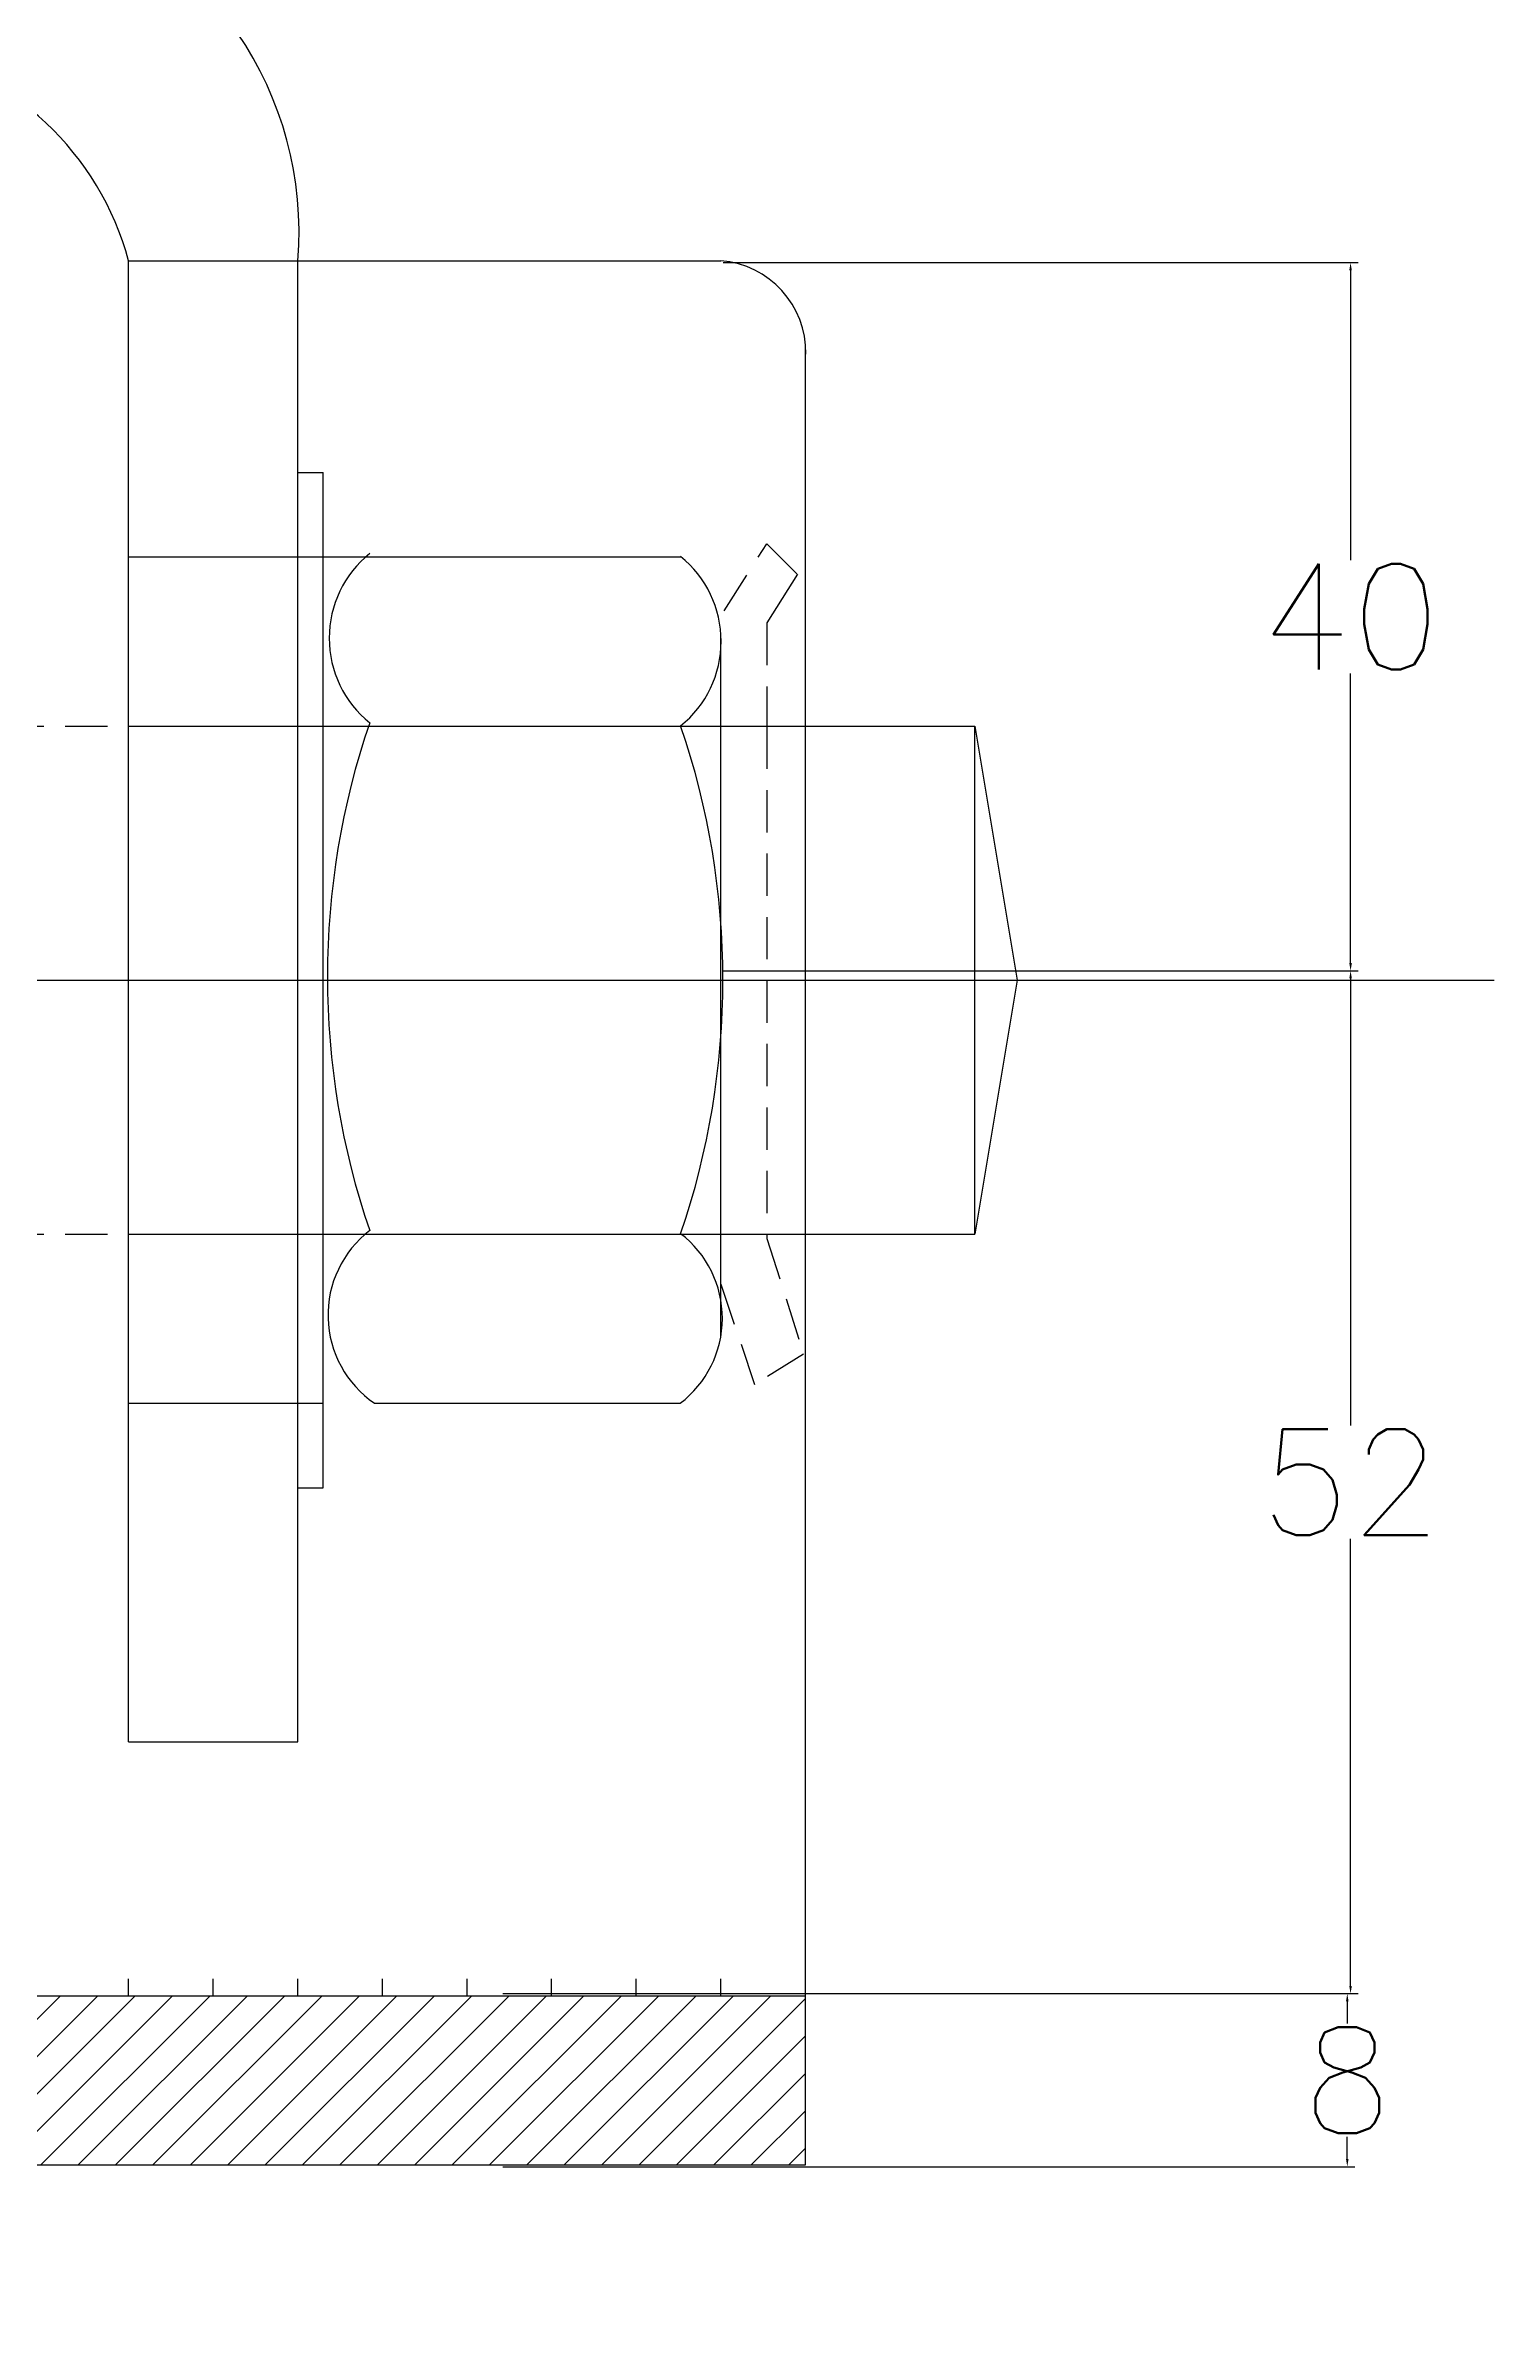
# Model space of a CAD drawing. Header units: metres. Extents: x 444 to 3227, y -3167 to -392.
# Drawn here: x 2504.2 to 2538.4, y -2312.2 to -2258.1 of the extents above; entities that cross this region are included whole.
import ezdxf

# ---------------------------------------------------------------- set-up
doc = ezdxf.new("R2010")
doc.units = ezdxf.units.M
doc.linetypes.add('DASHEDX2', pattern=[1.5, 1, -0.5])
doc.layers.get('DEFPOINTS').update_dxf_attribs({"linetype": 'CONTINUOUS'})
doc.layers.add('BANGUNAN', color=7, linetype='CONTINUOUS')
doc.layers.add('DIMENSI', color=7, linetype='CONTINUOUS')
doc.styles.get("Standard").update_dxf_attribs({"font": 'Simplex.shx', "height": 2.5})
doc.dimstyles.get("Standard").update_dxf_attribs({"dimtxt": 0.18, "dimasz": 0.18, "dimexe": 0.18, "dimexo": 0.0625, "dimgap": 0.09, "dimtad": 0, "dimtih": 1, "dimtoh": 1, "dimdec": 4, "dimzin": 0, "dimdsep": 46, "dimtxsty": 'Standard', "dimcen": 0.09, "dimadec": 0, "dimazin": 0, "dimtfac": 1, "dimtdec": 4, "dimtofl": 0, "dimtmove": 0, "dimatfit": 3, "dimfxl": 1, "dimtolj": 1, "dimtzin": 0, "dimarcsym": 0})

# ---------------------------------------------------------------- blocks, each defined once
blk = doc.blocks.new('*D256')
at = {"layer": 'DEFPOINTS', "color": 0}
for p in [(2520.106, -2263.269), (2520.106, -2280.004), (2534.997, -2280.004)]:
    blk.add_point(p, dxfattribs=at)
at = {"layer": 'DIMENSI', "color": 0, "lineweight": -2}
for p, q in [((2520.168, -2263.269), (2535.177, -2263.269)), ((2534.997, -2263.449), (2534.997, -2270.297)), ((2534.997, -2279.824), (2534.997, -2272.977)), ((2520.168, -2280.004), (2535.177, -2280.004))]:
    blk.add_line(p, q, dxfattribs=at)
at = {"layer": 'DIMENSI', "color": 0}
for points in [[(2534.967, -2263.449), (2535.027, -2263.449), (2534.997, -2263.269)], [(2534.967, -2279.824), (2535.027, -2279.824), (2534.997, -2280.004)]]:
    blk.add_solid(points, dxfattribs=at)
at = {"layer": 'DIMENSI', "color": 0, "insert": (2534.997, -2271.637), "char_height": 2.5, "attachment_point": 5}
blk.add_mtext('\\A1;40', dxfattribs=at)
blk = doc.blocks.new('*D257')
at = {"layer": 'DEFPOINTS', "color": 0}
for p in [(2529.785, -2280.004), (2529.785, -2304.176), (2534.997, -2304.176)]:
    blk.add_point(p, dxfattribs=at)
at = {"layer": 'DIMENSI', "color": 0, "lineweight": -2}
for p, q in [((2529.847, -2280.004), (2535.177, -2280.004)), ((2534.997, -2280.184), (2534.997, -2290.75)), ((2534.997, -2303.996), (2534.997, -2293.43)), ((2529.847, -2304.176), (2535.177, -2304.176))]:
    blk.add_line(p, q, dxfattribs=at)
at = {"layer": 'DIMENSI', "color": 0}
for points in [[(2534.967, -2280.184), (2535.027, -2280.184), (2534.997, -2280.004)], [(2534.967, -2303.996), (2535.027, -2303.996), (2534.997, -2304.176)]]:
    blk.add_solid(points, dxfattribs=at)
at = {"layer": 'DIMENSI', "color": 0, "insert": (2534.997, -2292.09), "char_height": 2.5, "attachment_point": 5}
blk.add_mtext('\\A1;52', dxfattribs=at)
blk = doc.blocks.new('*D258')
at = {"layer": 'DEFPOINTS', "color": 0}
for p in [(2514.894, -2304.176), (2514.894, -2308.267), (2534.919, -2308.267)]:
    blk.add_point(p, dxfattribs=at)
at = {"layer": 'DIMENSI', "color": 0, "lineweight": -2}
for p, q in [((2514.957, -2304.176), (2535.099, -2304.176)), ((2534.919, -2304.356), (2534.919, -2304.882)), ((2534.919, -2308.087), (2534.919, -2307.562)), ((2514.957, -2308.267), (2535.099, -2308.267))]:
    blk.add_line(p, q, dxfattribs=at)
at = {"layer": 'DIMENSI', "color": 0}
for points in [[(2534.889, -2304.356), (2534.949, -2304.356), (2534.919, -2304.176)], [(2534.889, -2308.087), (2534.949, -2308.087), (2534.919, -2308.267)]]:
    blk.add_solid(points, dxfattribs=at)
at = {"layer": 'DIMENSI', "color": 0, "insert": (2534.919, -2306.222), "char_height": 2.5, "attachment_point": 5}
blk.add_mtext('\\A1;8', dxfattribs=at)

msp = doc.modelspace()

# ---------------------------------------------------------------- hatches: boundary and pattern name
at = {"layer": 'BANGUNAN'}
h = msp.add_hatch(dxfattribs=at)
h.set_pattern_fill('ANSI31', color=2, scale=5, style=0)
h.set_pattern_definition([(45, (1964.0907, -2887.06426), (-0.44194174, 0.44194174), [])])
h.paths.add_polyline_path([(2494.11378, -2274.22545), (2492.11378, -2274.22545), (2492.11378, -2280.22545), (2494.11378, -2280.22545)])
h.paths.add_polyline_path([(2494.11378, -2280.22545), (2492.11378, -2280.22545), (2492.11378, -2286.22545), (2494.11378, -2286.22545)])
h.paths.add_polyline_path([(2492.11378, -2298.22545), (2494.11378, -2298.22545), (2494.11378, -2286.22545), (2492.11378, -2286.22545)])
h.paths.add_polyline_path([(2494.11378, -2298.22545), (2492.11378, -2298.22545), (2492.11378, -2312.22545), (2494.11378, -2312.22545)])
h.paths.add_polyline_path([(2496.11378, -2298.22545), (2494.11378, -2298.22545), (2494.11378, -2312.22545), (2496.11378, -2312.22545), (2496.11378, -2308.22545)])
h.paths.add_polyline_path([(2496.11378, -2304.22545), (2496.11378, -2308.22545), (2522.11378, -2308.22545), (2522.11378, -2304.22545)])
h.paths.add_polyline_path([(2496.11378, -2286.22545), (2494.11378, -2286.22545), (2494.11378, -2298.22545), (2496.11378, -2298.22545)])
h.paths.add_polyline_path([(2494.11378, -2286.22545), (2496.11378, -2286.22545), (2496.11378, -2280.22545), (2494.11378, -2280.22545)])
h.paths.add_polyline_path([(2494.11378, -2280.22545), (2496.11378, -2280.22545), (2496.11378, -2274.22545), (2494.11378, -2274.22545)])
h.paths.add_polyline_path([(2494.11378, -2274.22545), (2496.11378, -2274.22545), (2496.11378, -2262.22545), (2494.11378, -2262.22545)])

# ---------------------------------------------------------------- linework, layer by layer
at = {"layer": 'BANGUNAN', "color": 2}
for p, q in [((2506.11378, -2298.22545), (2506.11378, -2263.22545)), ((2506.11378, -2263.22545), (2520.11378, -2263.22545)), ((2510.11378, -2298.22545), (2510.11378, -2263.22545)), ((2522.11378, -2308.22545), (2522.11378, -2265.22545)), ((2510.11378, -2268.22545), (2510.71378, -2268.22545)), ((2510.71378, -2292.22545), (2510.71378, -2268.22545)), ((2506.11378, -2270.22545), (2519.1726, -2270.22545)), ((2521.9226, -2270.63326), (2521.20182, -2271.7853)), ((2520.11378, -2288.63231), (2520.11378, -2272.03374)), ((2506.11378, -2274.22545), (2526.11378, -2274.22545)), ((2526.11378, -2286.22545), (2526.11378, -2274.22545)), ((2526.11378, -2274.22545), (2527.11378, -2280.22545)), ((2527.11378, -2280.22545), (2526.11378, -2286.22545)), ((2506.11378, -2286.22545), (2526.11378, -2286.22545)), ((2506.11378, -2290.22545), (2510.71378, -2290.22545)), ((2511.92515, -2290.22545), (2519.15146, -2290.22545)), ((2510.11378, -2292.22545), (2510.71378, -2292.22545)), ((2506.11378, -2298.22545), (2510.11378, -2298.22545)), ((2506.11378, -2304.22545), (2506.11378, -2303.82545)), ((2508.11378, -2304.22545), (2508.11378, -2303.82545)), ((2510.11378, -2304.22545), (2510.11378, -2303.82545)), ((2512.11378, -2304.22545), (2512.11378, -2303.82545)), ((2514.11378, -2304.22545), (2514.11378, -2303.82545)), ((2516.11378, -2304.22545), (2516.11378, -2303.82545)), ((2518.11378, -2304.22545), (2518.11378, -2303.82545)), ((2520.11378, -2304.22545), (2520.11378, -2303.82545)), ((2496.11378, -2304.22545), (2522.11378, -2304.22545)), ((2496.11378, -2308.22545), (2522.11378, -2308.22545))]:
    msp.add_line(p, q, dxfattribs=at)
at = {"layer": 'BANGUNAN', "color": 2, "linetype": 'DASHEDX2'}
for p, q in [((2520.19274, -2271.49729), (2521.20182, -2269.91324)), ((2521.20182, -2269.91324), (2521.9226, -2270.63326)), ((2521.20182, -2271.7853), (2521.20182, -2274.23339)), ((2494.11378, -2274.22545), (2506.11378, -2274.22545)), ((2521.20182, -2274.23339), (2521.20182, -2286.3298)), ((2494.11378, -2286.22545), (2506.11378, -2286.22545)), ((2521.20182, -2286.3298), (2522.06675, -2289.0659)), ((2520.91351, -2289.78592), (2520.11378, -2287.38921)), ((2522.06675, -2289.0659), (2520.91351, -2289.78592))]:
    msp.add_line(p, q, dxfattribs=at)
at = {"layer": 'BANGUNAN', "color": 1}
for p, q in [((2494.11378, -2280.22545), (2506.11378, -2280.22545)), ((2506.11378, -2280.22545), (2538.39266, -2280.22545))]:
    msp.add_line(p, q, dxfattribs=at)
at = {"layer": 'BANGUNAN', "color": 2}
for centre, radius, start, end in [((2501.81884, -2262.54317), 8.32294, 355.297838, 73.384363), ((2499.40723, -2265.03437), 6.94622, 15.094889, 78.589458), ((2519.94867, -2265.39056), 2.1714, 358.959758, 85.639105), ((2513.42147, -2272.14399), 2.56667, 128.810829, 231.189171), ((2517.55367, -2272.21715), 2.56667, 308.810829, 51.189171), ((2529.3128, -2280.14399), 18.5, 161.075356, 198.924644), ((2501.66233, -2280.21715), 18.5, 341.075356, 18.924644), ((2513.34857, -2288.14399), 2.52162, 127.519952, 235.633583), ((2517.62657, -2288.21715), 2.52162, 307.209123, 52.480048)]:
    msp.add_arc(centre, radius, start, end, dxfattribs=at)

# ---------------------------------------------------------------- dimensions: what is measured, and where the dimension line sits
at = {"layer": 'DIMENSI', "color": 2}
for p1, p2, distance, text, picture, middle in [((2520.10588, -2263.26942), (2520.10588, -2280.00405), 14.89072, '40', '*D256', (2534.9966, -2271.63674)), ((2529.78485, -2280.00405), (2529.78485, -2304.17631), 5.21175, '52', '*D257', (2534.9966, -2292.09018))]:
    dim = msp.add_aligned_dim(p1=p1, p2=p2, distance=distance, text=text, dimstyle='Standard', dxfattribs=at)
    dim.commit()
    dim.dimension.update_dxf_attribs({"geometry": picture, "text_midpoint": middle})
dim = msp.add_linear_dim(base=(2534.9189, -2308.267), p1=(2514.89413, -2304.17631), p2=(2514.89413, -2308.267), angle=270, text='8', dimstyle='Standard', dxfattribs=at)
dim.commit()
dim.dimension.update_dxf_attribs({"geometry": '*D258', "text_midpoint": (2534.9189, -2306.22165), "dimtype": 161})

doc.saveas('drawing.dxf')
